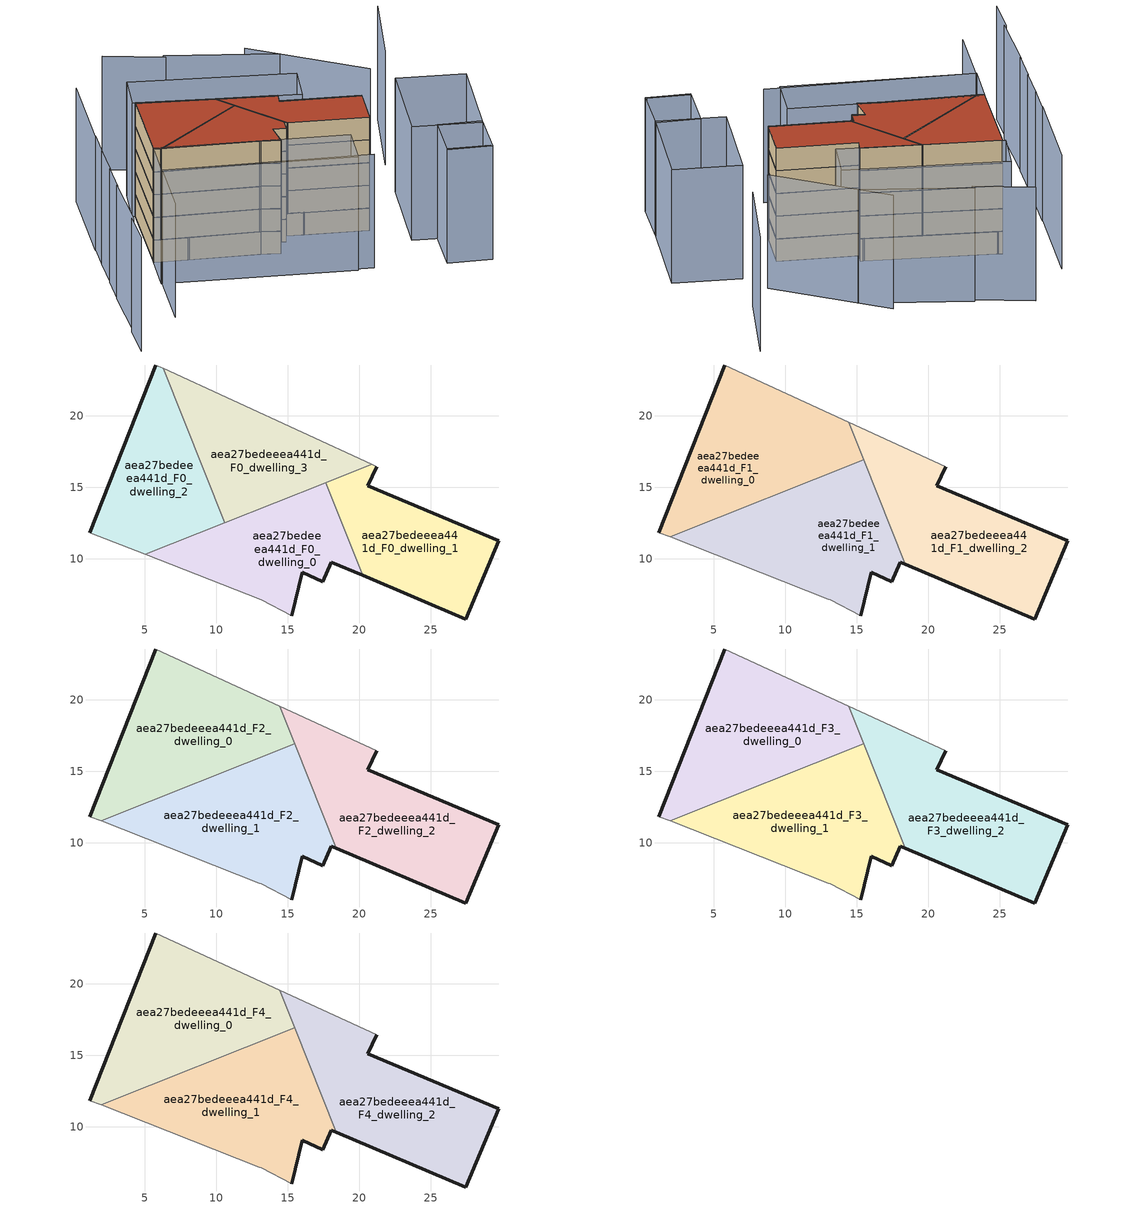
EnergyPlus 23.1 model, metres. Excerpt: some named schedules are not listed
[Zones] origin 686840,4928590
aea27bedeeea441d_F0_dwelling_0
 floor ground (EU_floor_Construction): 20.23,8.84 17.66,15.32 10.57,12.51 13.13,7.12 15.27,6 16,9.05 17.45,8.4 18.05,9.76 z0; 13.13,7.12 10.57,12.51 5.03,10.31 z0
 wall outside (EU_wall_Construction): 20.23,8.84 18.05,9.76 17.45,8.4 16,9.05 15.27,6 z0:3
 wall adiabatic (EU_wall_Construction): 15.27,6 13.13,7.12 5.03,10.31 z0:3
 wall to aea27bedeeea441d_F0_dwelling_1 (EU_wall_Construction): 17.66,15.32 20.23,8.84 z0:3
 wall to aea27bedeeea441d_F0_dwelling_3 (EU_wall_Construction): 10.57,12.51 17.66,15.32 z0:3
 wall to aea27bedeeea441d_F0_dwelling_2 (EU_wall_Construction): 5.03,10.31 10.57,12.51 z0:3
aea27bedeeea441d_F0_dwelling_1
 floor ground (EU_floor_Construction): 27.44,5.78 29.74,11.27 20.6,15.1 21.21,16.44 20.87,16.6 17.66,15.32 20.23,8.84 z0
 wall outside (EU_wall_Construction): 21.21,16.44 20.6,15.1 29.74,11.27 27.44,5.78 20.23,8.84 z0:3
 wall adiabatic (EU_wall_Construction): 20.87,16.6 21.21,16.44 z0:3
 wall to aea27bedeeea441d_F0_dwelling_3 (EU_wall_Construction): 17.66,15.32 20.87,16.6 z0:3
aea27bedeeea441d_F0_dwelling_2
 floor ground (EU_floor_Construction): 10.57,12.51 6.28,23.31 5.77,23.55 1.16,11.83 5.03,10.31 z0
 wall outside (EU_wall_Construction): 1.16,11.83 5.77,23.55 z0:3
 wall adiabatic (EU_wall_Construction): 5.03,10.31 1.16,11.83 / 5.77,23.55 6.29,23.31 z0:3
 wall to aea27bedeeea441d_F0_dwelling_3 (EU_wall_Construction): 6.29,23.31 10.57,12.51 z0:3
aea27bedeeea441d_F0_dwelling_3
 floor ground (EU_floor_Construction): 20.87,16.6 6.29,23.31 10.57,12.51 z0
 wall adiabatic (EU_wall_Construction): 6.29,23.31 20.87,16.6 z0:3
aea27bedeeea441d_F1_dwelling_0
 floor to aea27bedeeea441d_F0_dwelling_2 (EU_floor_Construction): 9.73,14.62 6.29,23.31 5.77,23.55 1.16,11.83 1.93,11.53 z3
 floor to aea27bedeeea441d_F0_dwelling_3 (EU_floor_Construction): 15.49,16.91 14.44,19.56 6.29,23.31 9.73,14.62 z3
 wall outside (EU_wall_Construction): 1.16,11.83 5.77,23.55 z3:6
 wall adiabatic (EU_wall_Construction): 5.77,23.55 14.44,19.56 / 1.93,11.53 1.16,11.83 z3:6
 wall to aea27bedeeea441d_F1_dwelling_1 (EU_wall_Construction): 15.49,16.91 1.93,11.53 z3:6
 wall to aea27bedeeea441d_F1_dwelling_2 (EU_wall_Construction): 14.44,19.56 15.49,16.91 z3:6
aea27bedeeea441d_F1_dwelling_1
 floor to aea27bedeeea441d_F0_dwelling_0 (EU_floor_Construction): 17.45,8.4 18.05,9.76 18.38,9.62 16.33,14.79 10.57,12.51 11.99,9.51 16,9.05 z3; 11.93,9.52 10.57,12.51 5.03,10.31 z3; 12.99,7.18 11.93,9.52 5.03,10.31 z3; 15.27,6 16,9.05 11.99,9.51 13.13,7.12 z3; 11.99,9.51 10.57,12.51 11.93,9.52 z3; 13.13,7.12 11.99,9.51 11.93,9.52 12.99,7.18 z3
 floor to aea27bedeeea441d_F0_dwelling_3 (EU_floor_Construction): 16.33,14.79 15.49,16.91 9.73,14.62 10.57,12.51 z3
 floor to aea27bedeeea441d_F0_dwelling_2 (EU_floor_Construction): 10.57,12.51 9.73,14.62 1.93,11.53 5.03,10.31 z3
 wall outside (EU_wall_Construction): 18.39,9.62 18.05,9.76 17.45,8.4 16,9.05 15.27,6 z3:6
 wall adiabatic (EU_wall_Construction): 15.27,6 13.13,7.12 12.99,7.18 1.93,11.53 z3:6
 wall to aea27bedeeea441d_F1_dwelling_2 (EU_wall_Construction): 15.49,16.91 18.39,9.62 z3:6
aea27bedeeea441d_F1_dwelling_2
 floor to aea27bedeeea441d_F0_dwelling_0 (EU_floor_Construction): 20.23,8.84 17.66,15.32 16.33,14.79 18.38,9.62 z3
 floor to aea27bedeeea441d_F0_dwelling_3 (EU_floor_Construction): 20.87,16.6 14.44,19.56 16.33,14.79 z3
 floor to aea27bedeeea441d_F0_dwelling_1 (EU_floor_Construction): 27.44,5.78 29.74,11.27 20.6,15.1 20.87,16.6 17.66,15.32 20.23,8.84 z3; 20.6,15.1 21.21,16.44 20.87,16.6 z3
 wall outside (EU_wall_Construction): 21.21,16.44 20.6,15.1 29.74,11.27 27.44,5.78 18.39,9.62 z3:6
 wall adiabatic (EU_wall_Construction): 14.44,19.56 21.21,16.44 z3:6
aea27bedeeea441d_F2_dwelling_0
 floor to aea27bedeeea441d_F1_dwelling_0 (EU_floor_Construction): 15.49,16.91 14.44,19.56 5.77,23.55 1.16,11.83 1.93,11.53 z6
 wall outside (EU_wall_Construction): 1.16,11.83 5.77,23.55 z6:9
 wall adiabatic (EU_wall_Construction): 5.77,23.55 14.44,19.56 / 1.93,11.53 1.16,11.83 z6:9
 wall to aea27bedeeea441d_F2_dwelling_1 (EU_wall_Construction): 15.49,16.91 1.93,11.53 z6:9
 wall to aea27bedeeea441d_F2_dwelling_2 (EU_wall_Construction): 14.44,19.56 15.49,16.91 z6:9
aea27bedeeea441d_F2_dwelling_1
 floor to aea27bedeeea441d_F1_dwelling_1 (EU_floor_Construction): 17.45,8.4 18.05,9.76 18.38,9.62 15.49,16.91 1.93,11.53 12.99,7.18 13.13,7.12 15.27,6 16,9.05 z6
 wall outside (EU_wall_Construction): 18.39,9.62 18.05,9.76 17.45,8.4 16,9.05 15.27,6 z6:9
 wall adiabatic (EU_wall_Construction): 15.27,6 13.13,7.12 12.99,7.18 1.93,11.53 z6:9
 wall to aea27bedeeea441d_F2_dwelling_2 (EU_wall_Construction): 15.49,16.91 18.39,9.62 z6:9
aea27bedeeea441d_F2_dwelling_2
 floor to aea27bedeeea441d_F1_dwelling_2 (EU_floor_Construction): 27.44,5.78 29.74,11.27 20.6,15.1 21.21,16.44 14.44,19.56 18.38,9.62 z6
 wall outside (EU_wall_Construction): 21.21,16.44 20.6,15.1 29.74,11.27 27.44,5.78 18.39,9.62 z6:9
 wall adiabatic (EU_wall_Construction): 14.44,19.56 21.21,16.44 z6:9
aea27bedeeea441d_F3_dwelling_0
 floor to aea27bedeeea441d_F2_dwelling_0 (EU_floor_Construction): 15.49,16.91 14.44,19.56 5.77,23.55 1.16,11.83 1.93,11.53 z9
 wall outside (EU_wall_Construction): 1.16,11.83 5.77,23.55 z9:12
 wall adiabatic (EU_wall_Construction): 5.77,23.55 14.44,19.56 / 1.93,11.53 1.16,11.83 z9:12
 wall to aea27bedeeea441d_F3_dwelling_1 (EU_wall_Construction): 15.49,16.91 1.93,11.53 z9:12
 wall to aea27bedeeea441d_F3_dwelling_2 (EU_wall_Construction): 14.44,19.56 15.49,16.91 z9:12
aea27bedeeea441d_F3_dwelling_1
 floor to aea27bedeeea441d_F2_dwelling_1 (EU_floor_Construction): 17.45,8.4 18.05,9.76 18.38,9.62 15.49,16.91 1.93,11.53 12.99,7.18 13.13,7.12 15.27,6 16,9.05 z9
 wall outside (EU_wall_Construction): 18.39,9.62 18.05,9.76 17.45,8.4 16,9.05 15.27,6 z9:12
 wall adiabatic (EU_wall_Construction): 15.27,6 13.13,7.12 12.99,7.18 1.93,11.53 z9:12
 wall to aea27bedeeea441d_F3_dwelling_2 (EU_wall_Construction): 15.49,16.91 18.39,9.62 z9:12
aea27bedeeea441d_F3_dwelling_2
 floor to aea27bedeeea441d_F2_dwelling_2 (EU_floor_Construction): 27.44,5.78 29.74,11.27 20.6,15.1 21.21,16.44 14.44,19.56 18.38,9.62 z9
 wall outside (EU_wall_Construction): 21.21,16.44 20.6,15.1 29.74,11.27 27.44,5.78 18.39,9.62 z9:12
 wall adiabatic (EU_wall_Construction): 14.44,19.56 21.21,16.44 z9:12
aea27bedeeea441d_F4_dwelling_0
 floor to aea27bedeeea441d_F3_dwelling_0 (EU_floor_Construction): 15.49,16.91 14.44,19.56 5.77,23.55 1.16,11.83 1.93,11.53 z12
 wall outside (EU_wall_Construction): 1.16,11.83 5.77,23.55 z12:15
 wall adiabatic (EU_wall_Construction): 5.77,23.55 14.44,19.56 / 1.93,11.53 1.16,11.83 z12:15
 wall to aea27bedeeea441d_F4_dwelling_1 (EU_wall_Construction): 15.49,16.91 1.93,11.53 z12:15
 wall to aea27bedeeea441d_F4_dwelling_2 (EU_wall_Construction): 14.44,19.56 15.49,16.91 z12:15
 roof outside (EU_roof_Construction): 14.44,19.56 15.49,16.91 1.93,11.53 1.16,11.83 5.77,23.55 z15
aea27bedeeea441d_F4_dwelling_1
 floor to aea27bedeeea441d_F3_dwelling_1 (EU_floor_Construction): 17.45,8.4 18.05,9.76 18.38,9.62 15.49,16.91 1.93,11.53 12.99,7.18 13.13,7.12 15.27,6 16,9.05 z12
 wall outside (EU_wall_Construction): 18.39,9.62 18.05,9.76 17.45,8.4 16,9.05 15.27,6 z12:15
 wall adiabatic (EU_wall_Construction): 15.27,6 13.13,7.12 12.99,7.18 1.93,11.53 z12:15
 wall to aea27bedeeea441d_F4_dwelling_2 (EU_wall_Construction): 15.49,16.91 18.39,9.62 z12:15
 roof outside (EU_roof_Construction): 15.49,16.91 18.38,9.62 18.05,9.76 17.45,8.4 16,9.05 15.27,6 13.13,7.12 12.99,7.18 1.93,11.53 z15
aea27bedeeea441d_F4_dwelling_2
 floor to aea27bedeeea441d_F3_dwelling_2 (EU_floor_Construction): 27.44,5.78 29.74,11.27 20.6,15.1 21.21,16.44 14.44,19.56 18.38,9.62 z12
 wall outside (EU_wall_Construction): 21.21,16.44 20.6,15.1 29.74,11.27 27.44,5.78 18.39,9.62 z12:15
 wall adiabatic (EU_wall_Construction): 14.44,19.56 21.21,16.44 z12:15
 roof outside (EU_roof_Construction): 29.74,11.27 27.44,5.78 18.38,9.62 14.44,19.56 21.21,16.44 20.6,15.1 z15
shading: 30.86,-6.18 35.76,-8.08 / -4.25,-1.88 -0.87,6.58 / -0.87,6.58 22.75,-2.86 / -10.66,-2.47 -12.38,-7.42 / -7.54,6.01 -10.47,-2.53 / -6.01,10.13 -7.61,5.67 / -4.3,14.76 -5.96,10.11 / 38.24,19.91 43.79,30.59 / -2.83,18.49 -4.5,14.2 / 1.91,30.6 -2.97,18.35 / 34.3,16.83 24.46,29.26 / 27.24,25.76 15.21,32.59 / 15.25,32.11 8.97,36.28 / 30.78,-6.39 33.23,-0.05 / 33.23,-0.05 38.31,-2.01 / 38.31,-2.01 35.86,-8.35 / 35.86,-8.35 30.78,-6.39 / 20.78,-2.5 -1.02,6.64 / -1.02,6.64 1.27,12.09 / 1.27,12.09 23.07,2.95 / 23.07,2.95 20.78,-2.5 / 43.29,9.72 38.19,-2.35 / 38.19,-2.35 30.35,0.97 / 30.35,0.97 35.45,13.04 / 35.45,13.04 43.29,9.72 / 23.86,15.18 5.47,23.69 / 5.47,23.69 7.83,28.79 / 7.83,28.79 26.22,20.28 / 26.22,20.28 23.86,15.18 z0:15
[Building]
EU S2 Campaign: North Axis=0; Terrain=City; Solar Distribution=FullExterior
[Site:Location]
Bologna: Latitude=44.5; Longitude=11.25; Time Zone=1; Elevation=37
[SizingPeriod:WeatherFileDays]
AnnualSizingPeriod: Begin Month=1; Begin Day of Month=1; End Month=12; End Day of Month=31; Day of Week for Start Day=Monday; Use Weather File Daylight Saving Period=No; Use Weather File Rain and Snow Indicators=No
[MATERIAL]
EU_InternalMass_Material: Roughness=MediumRough; Thickness=0.1; Conductivity=1; Density=1800; Specific Heat=900; Thermal Absorptance=0.9; Solar Absorptance=0.7; Visible Absorptance=0.7
[MATERIAL:NOMASS] Roughness=MediumRough; Thermal Absorptance=0.9; Solar Absorptance=0.7; Visible Absorptance=0.7
Name | Thermal Resistance
EU_wall_NoMass | 0.905828
EU_roof_NoMass | 0.37593
EU_floor_NoMass | 0.67114
[CONSTRUCTION]
EU_wall_Construction: EU_wall_NoMass
EU_roof_Construction: EU_roof_NoMass
EU_floor_Construction: EU_floor_NoMass
EU_InternalMass_Construction: EU_InternalMass_Material
[ZONE] Type=1; Multiplier=1; Ceiling Height=autocalculate; Floor Area=autocalculate; Part of Total Floor Area=Yes
Name | Volume
aea27bedeeea441d_F0_dwelling_0 | 193.144
aea27bedeeea441d_F1_dwelling_0 | 257.573
aea27bedeeea441d_F2_dwelling_0; aea27bedeeea441d_F3_dwelling_0; aea27bedeeea441d_F4_dwelling_0 | 257.577
aea27bedeeea441d_F0_dwelling_1 | 193.148
aea27bedeeea441d_F1_dwelling_1 | 257.515
aea27bedeeea441d_F2_dwelling_1; aea27bedeeea441d_F3_dwelling_1; aea27bedeeea441d_F4_dwelling_1 | 257.528
aea27bedeeea441d_F0_dwelling_2 | 193.173
aea27bedeeea441d_F1_dwelling_2 | 257.518
aea27bedeeea441d_F2_dwelling_2; aea27bedeeea441d_F3_dwelling_2; aea27bedeeea441d_F4_dwelling_2 | 257.53
aea27bedeeea441d_F0_dwelling_3 | 193.177
[INTERNALMASS] Construction=EU_InternalMass_Construction
Name | Zone or ZoneList | Surface Area
aea27bedeeea441d_F0_dwelling_0_EU_InternalMass | aea27bedeeea441d_F0_dwelling_0 | 64.3844
aea27bedeeea441d_F0_dwelling_1_EU_InternalMass | aea27bedeeea441d_F0_dwelling_1 | 64.3838
aea27bedeeea441d_F0_dwelling_2_EU_InternalMass | aea27bedeeea441d_F0_dwelling_2 | 64.3912
aea27bedeeea441d_F0_dwelling_3_EU_InternalMass | aea27bedeeea441d_F0_dwelling_3 | 64.3921
aea27bedeeea441d_F1_dwelling_0_EU_InternalMass | aea27bedeeea441d_F1_dwelling_0 | 85.8571
aea27bedeeea441d_F1_dwelling_1_EU_InternalMass | aea27bedeeea441d_F1_dwelling_1 | 85.843
aea27bedeeea441d_F1_dwelling_2_EU_InternalMass | aea27bedeeea441d_F1_dwelling_2 | 85.8434
aea27bedeeea441d_F2_dwelling_0_EU_InternalMass | aea27bedeeea441d_F2_dwelling_0 | 85.8571
aea27bedeeea441d_F2_dwelling_1_EU_InternalMass | aea27bedeeea441d_F2_dwelling_1 | 85.843
aea27bedeeea441d_F2_dwelling_2_EU_InternalMass | aea27bedeeea441d_F2_dwelling_2 | 85.8434
aea27bedeeea441d_F3_dwelling_0_EU_InternalMass | aea27bedeeea441d_F3_dwelling_0 | 85.8571
aea27bedeeea441d_F3_dwelling_1_EU_InternalMass | aea27bedeeea441d_F3_dwelling_1 | 85.843
aea27bedeeea441d_F3_dwelling_2_EU_InternalMass | aea27bedeeea441d_F3_dwelling_2 | 85.8434
aea27bedeeea441d_F4_dwelling_0_EU_InternalMass | aea27bedeeea441d_F4_dwelling_0 | 85.8571
aea27bedeeea441d_F4_dwelling_1_EU_InternalMass | aea27bedeeea441d_F4_dwelling_1 | 85.843
aea27bedeeea441d_F4_dwelling_2_EU_InternalMass | aea27bedeeea441d_F4_dwelling_2 | 85.8434
[OTHEREQUIPMENT] Fuel Type=Electricity; Design Level Calculation Method=Watts/Area; Power per Zone Floor Area=1; Fraction Latent=0; Fraction Radiant=0; Fraction Lost=0; Carbon Dioxide Generation Rate=0; EndUse Subcategory=EU_Step8_InternalGains
Name | Zone or ZoneList or Space or SpaceList | Schedule
EU_Step8_InternalGain_aea27bedeeea441d_F0_dwelling_0_f000 | aea27bedeeea441d_F0_dwelling_0 | EU_Step8_GainSchedule_aea27bedeeea441d_F0_dwelling_0_f000
EU_Step8_InternalGain_aea27bedeeea441d_F0_dwelling_1_f000 | aea27bedeeea441d_F0_dwelling_1 | EU_Step8_GainSchedule_aea27bedeeea441d_F0_dwelling_1_f000
EU_Step8_InternalGain_aea27bedeeea441d_F0_dwelling_2_f000 | aea27bedeeea441d_F0_dwelling_2 | EU_Step8_GainSchedule_aea27bedeeea441d_F0_dwelling_2_f000
EU_Step8_InternalGain_aea27bedeeea441d_F0_dwelling_3_f000 | aea27bedeeea441d_F0_dwelling_3 | EU_Step8_GainSchedule_aea27bedeeea441d_F0_dwelling_3_f000
EU_Step8_InternalGain_aea27bedeeea441d_F1_dwelling_0_f000 | aea27bedeeea441d_F1_dwelling_0 | EU_Step8_GainSchedule_aea27bedeeea441d_F1_dwelling_0_f000
EU_Step8_InternalGain_aea27bedeeea441d_F1_dwelling_1_f000 | aea27bedeeea441d_F1_dwelling_1 | EU_Step8_GainSchedule_aea27bedeeea441d_F1_dwelling_1_f000
EU_Step8_InternalGain_aea27bedeeea441d_F1_dwelling_2_f000 | aea27bedeeea441d_F1_dwelling_2 | EU_Step8_GainSchedule_aea27bedeeea441d_F1_dwelling_2_f000
EU_Step8_InternalGain_aea27bedeeea441d_F2_dwelling_0_f000 | aea27bedeeea441d_F2_dwelling_0 | EU_Step8_GainSchedule_aea27bedeeea441d_F2_dwelling_0_f000
EU_Step8_InternalGain_aea27bedeeea441d_F2_dwelling_1_f000 | aea27bedeeea441d_F2_dwelling_1 | EU_Step8_GainSchedule_aea27bedeeea441d_F2_dwelling_1_f000
EU_Step8_InternalGain_aea27bedeeea441d_F2_dwelling_2_f000 | aea27bedeeea441d_F2_dwelling_2 | EU_Step8_GainSchedule_aea27bedeeea441d_F2_dwelling_2_f000
EU_Step8_InternalGain_aea27bedeeea441d_F3_dwelling_0_f000 | aea27bedeeea441d_F3_dwelling_0 | EU_Step8_GainSchedule_aea27bedeeea441d_F3_dwelling_0_f000
EU_Step8_InternalGain_aea27bedeeea441d_F3_dwelling_1_f000 | aea27bedeeea441d_F3_dwelling_1 | EU_Step8_GainSchedule_aea27bedeeea441d_F3_dwelling_1_f000
EU_Step8_InternalGain_aea27bedeeea441d_F3_dwelling_2_f000 | aea27bedeeea441d_F3_dwelling_2 | EU_Step8_GainSchedule_aea27bedeeea441d_F3_dwelling_2_f000
EU_Step8_InternalGain_aea27bedeeea441d_F4_dwelling_0_f000 | aea27bedeeea441d_F4_dwelling_0 | EU_Step8_GainSchedule_aea27bedeeea441d_F4_dwelling_0_f000
EU_Step8_InternalGain_aea27bedeeea441d_F4_dwelling_1_f000 | aea27bedeeea441d_F4_dwelling_1 | EU_Step8_GainSchedule_aea27bedeeea441d_F4_dwelling_1_f000
EU_Step8_InternalGain_aea27bedeeea441d_F4_dwelling_2_f000 | aea27bedeeea441d_F4_dwelling_2 | EU_Step8_GainSchedule_aea27bedeeea441d_F4_dwelling_2_f000
[ZONEVENTILATION:DESIGNFLOWRATE] Schedule=EU_AlwaysOn; Design Flow Rate Calculation Method=AirChanges/Hour; Air Changes per Hour=0.73129; Ventilation Type=Natural; Fan Pressure Rise=0; Fan Total Efficiency=1; Constant Term Coefficient=1; Temperature Term Coefficient=0; Velocity Term Coefficient=0; Velocity Squared Term Coefficient=0; Minimum Indoor Temperature=-100; Maximum Indoor Temperature=100; Delta Temperature=-100; Minimum Outdoor Temperature=-100; Maximum Outdoor Temperature=100; Maximum Wind Speed=40
Name | Zone or ZoneList or Space or SpaceList
EU_ConstantAir_aea27bedeeea441d_F0_dwelling_0 | aea27bedeeea441d_F0_dwelling_0
EU_ConstantAir_aea27bedeeea441d_F0_dwelling_1 | aea27bedeeea441d_F0_dwelling_1
EU_ConstantAir_aea27bedeeea441d_F0_dwelling_2 | aea27bedeeea441d_F0_dwelling_2
EU_ConstantAir_aea27bedeeea441d_F0_dwelling_3 | aea27bedeeea441d_F0_dwelling_3
EU_ConstantAir_aea27bedeeea441d_F1_dwelling_0 | aea27bedeeea441d_F1_dwelling_0
EU_ConstantAir_aea27bedeeea441d_F1_dwelling_1 | aea27bedeeea441d_F1_dwelling_1
EU_ConstantAir_aea27bedeeea441d_F1_dwelling_2 | aea27bedeeea441d_F1_dwelling_2
EU_ConstantAir_aea27bedeeea441d_F2_dwelling_0 | aea27bedeeea441d_F2_dwelling_0
EU_ConstantAir_aea27bedeeea441d_F2_dwelling_1 | aea27bedeeea441d_F2_dwelling_1
EU_ConstantAir_aea27bedeeea441d_F2_dwelling_2 | aea27bedeeea441d_F2_dwelling_2
EU_ConstantAir_aea27bedeeea441d_F3_dwelling_0 | aea27bedeeea441d_F3_dwelling_0
EU_ConstantAir_aea27bedeeea441d_F3_dwelling_1 | aea27bedeeea441d_F3_dwelling_1
EU_ConstantAir_aea27bedeeea441d_F3_dwelling_2 | aea27bedeeea441d_F3_dwelling_2
EU_ConstantAir_aea27bedeeea441d_F4_dwelling_0 | aea27bedeeea441d_F4_dwelling_0
EU_ConstantAir_aea27bedeeea441d_F4_dwelling_1 | aea27bedeeea441d_F4_dwelling_1
EU_ConstantAir_aea27bedeeea441d_F4_dwelling_2 | aea27bedeeea441d_F4_dwelling_2
[HVACTEMPLATE:THERMOSTAT] Constant Heating Setpoint=20; Constant Cooling Setpoint=50
EU_HeatOnly_aea27bedeeea441d_F0_dwelling_0; EU_HeatOnly_aea27bedeeea441d_F0_dwelling_1; EU_HeatOnly_aea27bedeeea441d_F0_dwelling_2; EU_HeatOnly_aea27bedeeea441d_F0_dwelling_3; EU_HeatOnly_aea27bedeeea441d_F1_dwelling_0; EU_HeatOnly_aea27bedeeea441d_F1_dwelling_1; EU_HeatOnly_aea27bedeeea441d_F1_dwelling_2; EU_HeatOnly_aea27bedeeea441d_F2_dwelling_0; EU_HeatOnly_aea27bedeeea441d_F2_dwelling_1; EU_HeatOnly_aea27bedeeea441d_F2_dwelling_2; EU_HeatOnly_aea27bedeeea441d_F3_dwelling_0; EU_HeatOnly_aea27bedeeea441d_F3_dwelling_1; EU_HeatOnly_aea27bedeeea441d_F3_dwelling_2; EU_HeatOnly_aea27bedeeea441d_F4_dwelling_0; EU_HeatOnly_aea27bedeeea441d_F4_dwelling_1; EU_HeatOnly_aea27bedeeea441d_F4_dwelling_2
[HVACTEMPLATE:ZONE:IDEALLOADSAIRSYSTEM] System Availability Schedule=EU_AlwaysOn; Maximum Heating Supply Air Temperature=50; Minimum Cooling Supply Air Temperature=13; Maximum Heating Supply Air Humidity Ratio=0.0156; Minimum Cooling Supply Air Humidity Ratio=0.0077; Heating Limit=NoLimit; Cooling Limit=NoLimit; Heating Availability Schedule=EU_AlwaysOn; Cooling Availability Schedule=EU_CoolingOff; Dehumidification Control Type=ConstantSensibleHeatRatio; Cooling Sensible Heat Ratio=0.7; Dehumidification Setpoint=60; Humidification Control Type=None; Humidification Setpoint=30; Outdoor Air Method=None; Outdoor Air Flow Rate per Person=0.00944; Outdoor Air Flow Rate per Zone Floor Area=0; Outdoor Air Flow Rate per Zone=0; Demand Controlled Ventilation Type=None; Outdoor Air Economizer Type=NoEconomizer; Heat Recovery Type=None; Sensible Heat Recovery Effectiveness=0.7; Latent Heat Recovery Effectiveness=0.65
Name | Template Thermostat
aea27bedeeea441d_F0_dwelling_0 | EU_HeatOnly_aea27bedeeea441d_F0_dwelling_0
aea27bedeeea441d_F0_dwelling_1 | EU_HeatOnly_aea27bedeeea441d_F0_dwelling_1
aea27bedeeea441d_F0_dwelling_2 | EU_HeatOnly_aea27bedeeea441d_F0_dwelling_2
aea27bedeeea441d_F0_dwelling_3 | EU_HeatOnly_aea27bedeeea441d_F0_dwelling_3
aea27bedeeea441d_F1_dwelling_0 | EU_HeatOnly_aea27bedeeea441d_F1_dwelling_0
aea27bedeeea441d_F1_dwelling_1 | EU_HeatOnly_aea27bedeeea441d_F1_dwelling_1
aea27bedeeea441d_F1_dwelling_2 | EU_HeatOnly_aea27bedeeea441d_F1_dwelling_2
aea27bedeeea441d_F2_dwelling_0 | EU_HeatOnly_aea27bedeeea441d_F2_dwelling_0
